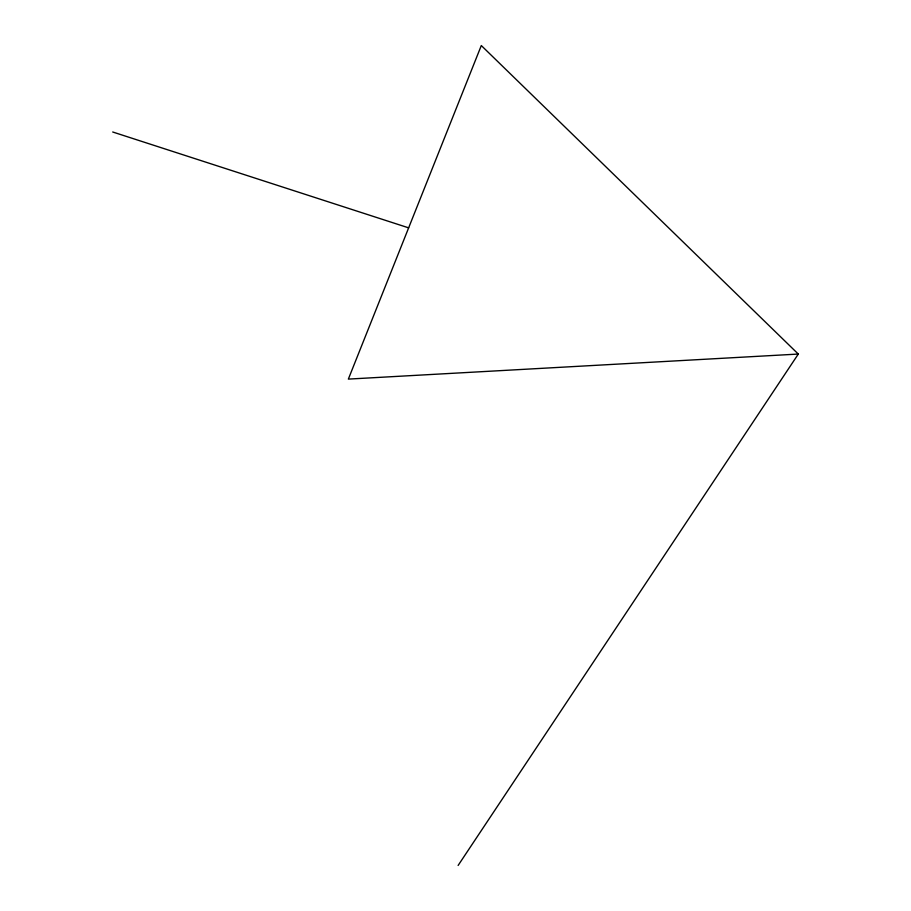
<?xml version="1.0" encoding="UTF-8"?>
<svg xmlns="http://www.w3.org/2000/svg" width="911" height="911" viewBox="0 0 911 911"><rect width="100%" height="100%" fill="white"/><g stroke="black" fill="none" stroke-linecap="round" stroke-linejoin="round"><path stroke-width="1.37" d="M458.119 865.45L798.298 354.06L481.304 45.55L348.355 379.101L798.298 354.06M112.702 131.993L408.64 227.852"/></g></svg>
